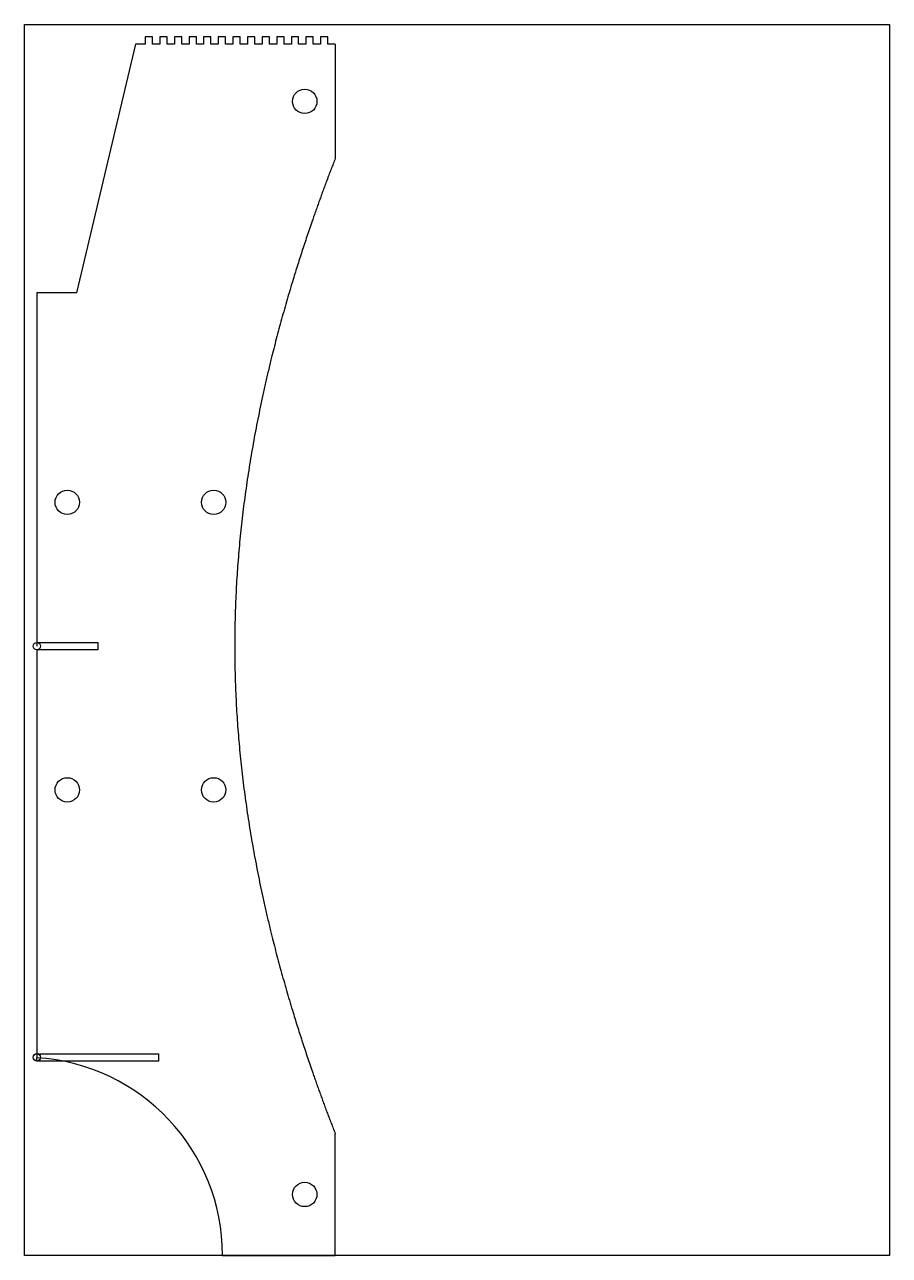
# Model space of a CAD drawing. Header units: millimetres. Extents: x -255 to 455, y 0 to 1010.
import ezdxf

# ---------------------------------------------------------------- set-up
doc = ezdxf.new("R2010")
doc.units = ezdxf.units.MM
doc.layers.get('0').update_dxf_attribs({"linetype": 'CONTINUOUS'})

msp = doc.modelspace()

# ---------------------------------------------------------------- linework, layer by layer
for p, q in [((-150, 1000), (-156, 1000)), ((-156, 1000), (-156, 994)), ((-150, 994), (-150, 1000)), ((-138, 1000), (-144, 1000)), ((-144, 1000), (-144, 994)), ((-138, 994), (-138, 1000)), ((-126, 1000), (-132, 1000)), ((-132, 1000), (-132, 994)), ((-126, 994), (-126, 1000)), ((-114, 1000), (-120, 1000)), ((-120, 1000), (-120, 994)), ((-114, 994), (-114, 1000)), ((-102, 1000), (-108, 1000)), ((-108, 1000), (-108, 994)), ((-102, 994), (-102, 1000)), ((-90, 1000), (-96, 1000)), ((-96, 1000), (-96, 994)), ((-90, 994), (-90, 1000)), ((-78, 1000), (-84, 1000)), ((-84, 1000), (-84, 994)), ((-78, 994), (-78, 1000)), ((-66, 1000), (-72, 1000)), ((-72, 1000), (-72, 994)), ((-66, 994), (-66, 1000)), ((-54, 1000), (-60, 1000)), ((-60, 1000), (-60, 994)), ((-54, 994), (-54, 1000)), ((-42, 1000), (-48, 1000)), ((-48, 1000), (-48, 994)), ((-42, 994), (-42, 1000)), ((-30, 1000), (-36, 1000)), ((-36, 1000), (-36, 994)), ((-30, 994), (-30, 1000)), ((-18, 1000), (-24, 1000)), ((-24, 1000), (-24, 994)), ((-18, 994), (-18, 1000)), ((-6, 1000), (-12, 1000)), ((-12, 1000), (-12, 994)), ((-6, 994), (-6, 1000)), ((-163.9, 994), (-212.5, 790)), ((-156, 994), (-163.9, 994)), ((-144, 994), (-150, 994)), ((-132, 994), (-138, 994)), ((-120, 994), (-126, 994)), ((-108, 994), (-114, 994)), ((-96, 994), (-102, 994)), ((-84, 994), (-90, 994)), ((-72, 994), (-78, 994)), ((-60, 994), (-66, 994)), ((-48, 994), (-54, 994)), ((-36, 994), (-42, 994)), ((-24, 994), (-30, 994)), ((-12, 994), (-18, 994)), ((0, 994), (-6, 994)), ((0, 994), (0, 900)), ((-212.5, 790), (-245, 790)), ((-245, 790), (-245, 500)), ((-245, 503), (-195, 503)), ((-195, 497), (-245, 497)), ((-245, 497), (-245, 162.5)), ((-195, 503), (-195, 497)), ((-245, 165.5), (-145, 165.5)), ((-245, 159.5), (-245, 162.2)), ((-145, 165.5), (-145, 159.5)), ((-145, 159.5), (-245, 159.5)), ((0, 0), (0, 100)), ((-92.5, 0), (0, 0)), ((-15, 0), (-20, 0))]:
    msp.add_line(p, q)
msp.add_lwpolyline([(455, 0), (-255, 0), (-255, 1010), (455, 1010)], close=True)
for centre, radius in [((-25, 947), 10), ((-220, 618), 10), ((-99.8, 618), 10), ((-245, 500), 3), ((-220, 382), 10), ((-99.8, 382), 10), ((-245, 162.5), 3), ((-25, 50), 10)]:
    msp.add_circle(centre, radius)
msp.add_arc((-255, 0), 162.5, 0, 86.4719)
msp.add_open_spline([(0, 900), (-6.3, 884), (-18.2, 852), (-34.5, 804), (-53, 740), (-70, 660), (-80.7, 580), (-84.3, 500), (-80.7, 420), (-70, 340), (-53, 260), (-34.5, 196), (-18.2, 148), (-6.3, 116), (0, 100)], degree=5)

doc.saveas('drawing.dxf')
